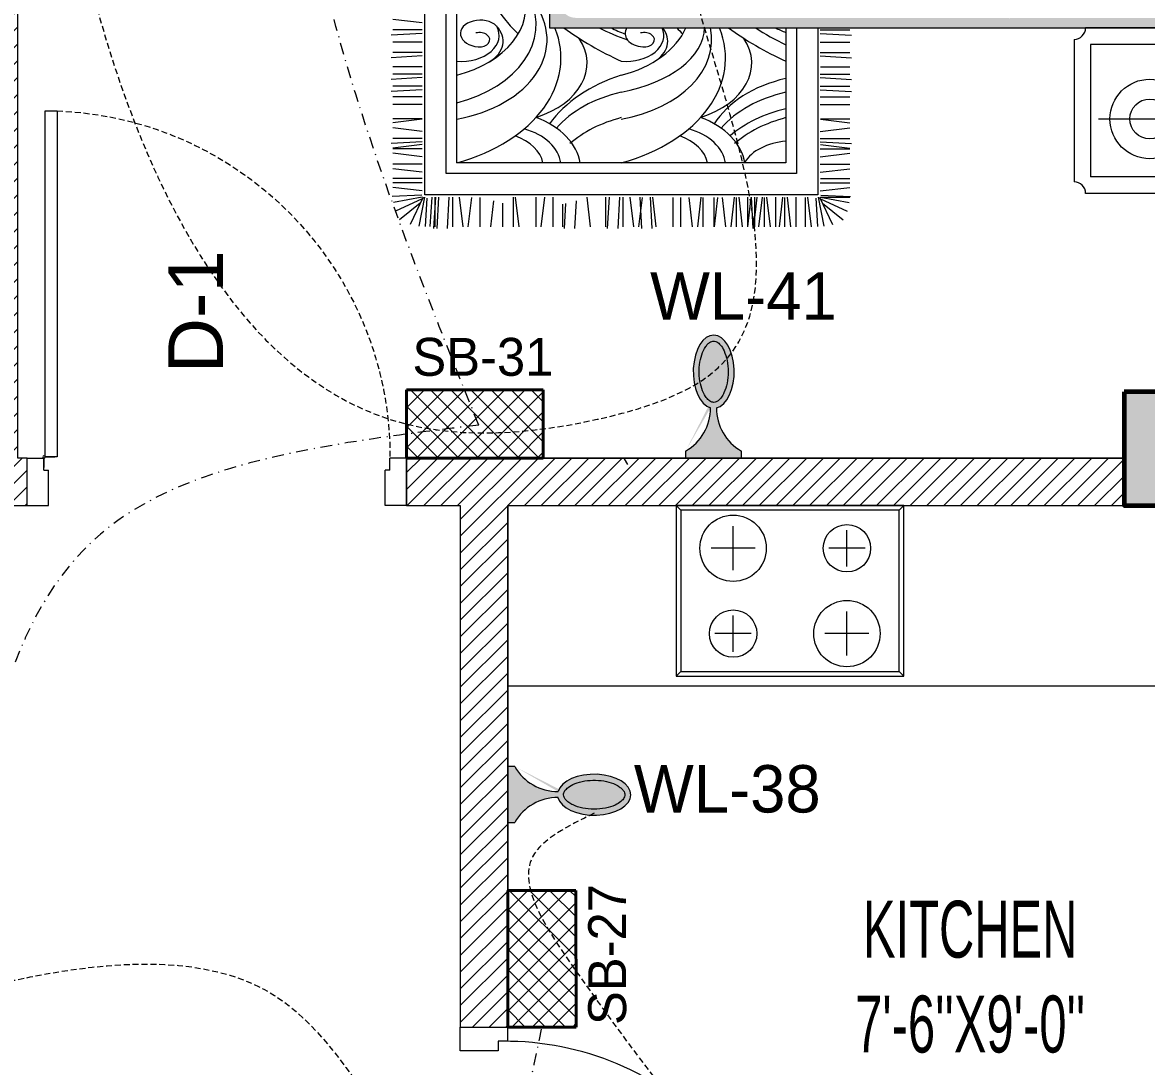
# Model space of a CAD drawing. Header units: inches. Extents: x 109699 to 44449955, y -10987 to 15824140.
# Drawn here: x 197870.1 to 197988.6, y -3548.2 to -3438.1 of the extents above; entities that cross this region are included whole.
import ezdxf

# ---------------------------------------------------------------- set-up
doc = ezdxf.new("R2010")
doc.units = ezdxf.units.IN
doc.header["$LTSCALE"] = 5
doc.header["$MEASUREMENT"] = 0
for name, pattern in [('DASHDOT', [1, 0.5, -0.25, 0, -0.25]), ('DASHED2', [0.375, 0.25, -0.125]), ('HIDDEN', [0.375, 0.25, -0.125])]:
    doc.linetypes.add(name, pattern=pattern)
doc.layers.get('0').update_dxf_attribs({"color": 123})
for name, color, linetype, lineweight in [('@NORMAL', 7, 'Continuous', 5), ('cloumn', 253, 'Continuous', 60), ('door', 8, 'Continuous', 9), ('E-Con-Point', 5, 'DASHED2', 13), ('E-SB-Switch-Board', 106, 'Continuous', 18), ('E-WL-Wall-Light', 232, 'Continuous', 15), ('fixture', 255, 'Continuous', 0), ('ha', 252, 'Continuous', 5), ('L_WALL', 8, 'Continuous', 5), ('SB', 1, 'DASHDOT', 20), ('WALL-1', 8, 'Continuous', 9), ('wll 01', 7, 'Continuous', 9)]:
    doc.layers.add(name, color=color, linetype=linetype, lineweight=lineweight)
doc.layers.add('FURNITUR', color=7, linetype='Continuous', lineweight=5, true_color=0xe8e8e8)
doc.layers.add('illustr-FURNITURE', color=34, linetype='Continuous')
doc.layers.add('T', color=8, linetype='Continuous')
doc.styles.get("Standard").update_dxf_attribs({"font": 'times.ttf'})
doc.styles.add('style2', font='ARIALN.TTF', dxfattribs={"width": 0.75, "height": 3})
doc.styles.add('TEXT-3', font='arial.ttf')

# ---------------------------------------------------------------- blocks, each defined once
blk = doc.blocks.new('Door-40')
at = {"layer": 'door', "ltscale": 0.5}
for p, q in [((0, 40), (5, 40)), ((0, 40), (0, 37.75)), ((5, 40), (5, 38.24999999999636)), ((3.75, 38.24999999999636), (3.75, 37.75000000000364)), ((3.75, 38.24999999999636), (5, 38.24999999999636)), ((0, 37.75), (3.75, 37.75000000000364)), ((5.135000000002037, 2.913192669428099), (5.145000000004075, 2.913192669428099)), ((5.135000000002037, 1.885000000002037), (5.135000000002037, 2.913192669428099)), ((0, 0), (0, 2.25)), ((0, 2.25), (3.75, 2.249999999996362)), ((3.75, 1.750000000003638), (3.75, 2.249999999996362)), ((3.75, 1.750000000003638), (5, 1.750000000003638)), ((4.010000000002037, 1.760000000002037), (4.010000000002037, 1.75)), ((5.010000000002037, 1.760000000002037), (4.010000000002037, 1.760000000002037)), ((5, 1.750000000003638), (5.010400642058812, 1.750000000007276)), ((5, 0), (5, 1.750000000003638)), ((5.145000000004075, 1.895000000000437), (5.145000000004075, 1.884599357945262)), ((0, 0), (5, 0)), ((0, 0), (5, 0))]:
    blk.add_line(p, q, dxfattribs=at)
blk.add_lwpolyline([(41.625, 3.145000000000437), (5.145000000004075, 3.145000000000437), (5.145000000004075, 1.895000000000437), (41.625, 1.895000000000437)], close=True, dxfattribs=at)
blk.add_circle((5.135000000002037, 1.760000000002037), 0.1249999999999983, dxfattribs=at)
at = {"layer": 'door', "linetype": 'HIDDEN', "ltscale": 0.5}
blk.add_arc((5.156161382139544, 1.755015969829401), 36.49531813451388, 2.182731632980644, 90.24516611661387, dxfattribs=at)
blk = doc.blocks.new('nhytfgb')
at = {"layer": 'L_WALL', "ltscale": 4}
for p, q in [((20996.32718490922, -25463.2833109047), (20996.32718490922, -25464.7833109047)), ((21001.32718490922, -25465.7833109047), (21001.32718490922, -25463.28331090471)), ((20996.32718490922, -25464.7833109047), (20997.32718490922, -25464.7833109047)), ((20997.32718490922, -25464.7833109047), (20997.32718490922, -25465.7833109047)), ((20997.32718490922, -25465.7833109047), (21001.32718490922, -25465.7833109047)), ((20997.3271849093, -25495.78331090468), (21001.3271849093, -25495.78331090468)), ((20997.3271849093, -25496.78331090468), (20997.3271849093, -25495.78331090468)), ((21001.3271849093, -25495.78331090468), (21001.32718490922, -25498.2833109047)), ((20996.32718490922, -25496.7833109047), (20996.32718490922, -25498.2833109047))]:
    blk.add_line(p, q, dxfattribs=at)
at = {"layer": 'L_WALL'}
for p, q in [((20997.18809612016, -25464.90215873925), (20966.18809612016, -25464.90215873925)), ((20997.18809612016, -25464.90215873925), (20997.18809612016, -25465.79835851259)), ((20997.18809612016, -25465.79835851259), (20966.18809612016, -25465.79835851259)), ((20996.32718490922, -25496.7833109047), (20997.3271849093, -25496.78331090468))]:
    blk.add_line(p, q, dxfattribs=at)
blk.add_arc((20996.57718490925, -25466.36028743991), 30.42405063002891, 177.2529418227814, 270.4708152205662, dxfattribs=at)
blk = doc.blocks.new('coloumn-01')
at = {"layer": 'ha'}
h = blk.add_hatch(dxfattribs=at)
h.set_pattern_fill('AR-CONC', color=256, scale=0.5)
h.set_pattern_definition([(49.99999999999999, (0, 0), (3.586300913003767, -0.3137606749129755), [0.375, -4.125]), (355, (0, 0), (-0.693756668065, 3.760960668500059), [0.3, -3.3]), (100.45144446, (0.298858405, -0.02614672), (2.89254423363556, 3.447199954843147), [0.3187009599999999, -3.505710559999999]), (46.18420000000001, (0, 1), (5.336206653357862, -0.8275964039653827), [0.5625, -6.1875]), (96.63563549, (0.444683725, 0.931033465), (4.673309728371142, 4.870593003872752), [0.47805171, -5.258568799999999]), (351.1841639899999, (0, 1), (4.673309725273866, 4.870593001349951), [0.45, -4.950000005]), (21, (0.5, 0.75), (2.984535260592308, -2.013094453326694), [0.375, -4.125]), (326.0000000000001, (0.5, 0.75), (1.216576659607909, 3.625750225234265), [0.3, -3.3]), (71.45144474, (0.74871127, 0.58224213), (4.201111883649856, 1.612655764031769), [0.31870095, -3.50571056]), (37.50000000000001, (0, 0), (0.06079927658645334, 1.664469269156557), [0, -3.26, 0, -3.35, 0, -3.3125]), (7.499999999999999, (0, 0), (1.315347687210743, 1.972058559411801), [0, -1.91, 0, -3.185, 0, -1.2625]), (327.5, (-1.115, 0), (2.669112180862045, -0.1127743586718988), [0, -1.25, 0, -3.9, 0, -5.175]), (317.5, (-1.615, 0), (2.915930846711931, 0.5005249116615886), [0, -1.625, 0, -2.59, 0, -3.675])])
h.paths.add_polyline_path([(32128.44739975178, -2546319.049243456), (32092.44739975178, -2546319.049243456), (32092.44739975178, -2546331.049243456), (32128.44739975178, -2546331.049243456)])
h.paths.add_polyline_path([(32128.44739975189, -2546617.132962178), (32098.44739975189, -2546617.132962178), (32098.44739975189, -2546629.132962178), (32128.44739975189, -2546629.132962178)])
h.paths.add_polyline_path([(31978.51966727065, -2546605.132962178), (31966.51966727065, -2546605.132962178), (31966.51966727065, -2546635.132962178), (31978.51966727065, -2546635.132962178)])
h.paths.add_polyline_path([(31821.20333333506, -2546605.132962178), (31809.20333333506, -2546605.132962178), (31809.20333333506, -2546635.132962178), (31821.20333333506, -2546635.132962178)])
h.paths.add_polyline_path([(31689.20328743063, -2546611.133238418), (31677.20328743063, -2546611.133238418), (31677.20328743063, -2546635.133238418), (31689.20328743063, -2546635.133238418)])
h.paths.add_polyline_path([(31417.20347832461, -2546611.132962178), (31405.20347832461, -2546611.132962178), (31405.20347832461, -2546635.132962178), (31417.20347832461, -2546635.132962178)])
h.paths.add_polyline_path([(31435.20347912709, -2546415.348983645), (31405.20347912709, -2546415.348983645), (31405.20347912709, -2546427.348983645), (31435.20347912709, -2546427.348983645)])
h.paths.add_polyline_path([(31633.74647668525, -2546415.348983645), (31603.74647668525, -2546415.348983645), (31603.74647668525, -2546427.348983645), (31633.74647668525, -2546427.348983645)])
h.paths.add_polyline_path([(31821.20245073218, -2546319.049243455), (31809.20245073218, -2546319.049243455), (31809.20245073218, -2546349.049243455), (31821.20245073218, -2546349.049243455)])
h.paths.add_polyline_path([(31996.51966727068, -2546319.049243455), (31966.51966727068, -2546319.049243455), (31966.51966727068, -2546331.049243455), (31996.51966727068, -2546331.049243455)])
h.paths.add_polyline_path([(31581.74648750067, -2546291.049243452), (31541.74648750067, -2546291.049243452), (31541.74648750067, -2546301.049243452), (31581.74648750067, -2546301.049243452)])
h.paths.add_polyline_path([(31485.74647668505, -2546261.049243452), (31475.74647668505, -2546261.049243452), (31475.74647668505, -2546301.049243452), (31485.74647668505, -2546301.049243452)])
h.paths.add_polyline_path([(31581.74648750064, -2546206.049278549), (31521.74648750064, -2546206.049278549), (31521.74648750064, -2546216.049243455), (31581.74648750064, -2546216.049243455)])
h.paths.add_polyline_path([(31435.20347595899, -2546206.049243455), (31405.20347595899, -2546206.049243455), (31405.20347595899, -2546218.049243455), (31435.20347595899, -2546218.049243455)])
h.paths.add_polyline_path([(31435.20347912709, -2546094.049243455), (31405.20347912709, -2546094.049243455), (31405.20347912709, -2546106.049243455), (31435.20347912709, -2546106.049243455)])
h.paths.add_polyline_path([(31583.74647668522, -2546094.049243455), (31547.74647668522, -2546094.049243455), (31547.74647668522, -2546106.049243455), (31583.74647668522, -2546106.049243455)])
h.paths.add_polyline_path([(31775.41359277777, -2546094.049243455), (31763.41359277777, -2546094.049243455), (31763.41359277777, -2546124.049243455), (31775.41359277777, -2546124.049243455)])
h.paths.add_polyline_path([(32059.80123907101, -2546094.049243455), (32047.80123907101, -2546094.049243455), (32047.80123907101, -2546124.049243455), (32059.80123907101, -2546124.049243455)])
h.paths.add_polyline_path([(32058.06771510976, -2545913.633020405), (32028.06771510976, -2545913.633020405), (32028.06771510976, -2545925.633020405), (32058.06771510976, -2545925.633020405)])
h.paths.add_polyline_path([(32048.06771510973, -2545722.712815279), (32036.06771510973, -2545722.712815279), (32036.06771510973, -2545746.712815279), (32048.06771510973, -2545746.712815279)])
h.paths.add_polyline_path([(31799.41359277774, -2545913.633020405), (31763.41359277774, -2545913.633020405), (31763.41359277774, -2545925.633020405), (31799.41359277774, -2545925.633020405)])
h.paths.add_polyline_path([(31591.53986684192, -2545945.049243456), (31561.31223659915, -2545945.049243456), (31561.31223659915, -2545957.049243456), (31591.53986684192, -2545957.049243456)])
h.paths.add_polyline_path([(31435.20347912709, -2545945.049243456), (31405.20347912709, -2545945.049243456), (31405.20347912709, -2545957.049243456), (31435.20347912709, -2545957.049243456)])
h.paths.add_polyline_path([(31429.2035252499, -2545715.383477275), (31405.2035252499, -2545715.383477275), (31405.2035252499, -2545727.383477275), (31429.2035252499, -2545727.383477275)])
h.paths.add_polyline_path([(31605.53986684192, -2545715.383237123), (31581.53986684192, -2545715.383237123), (31581.53986684192, -2545727.383237123), (31605.53986684192, -2545727.383237123)])
h.paths.add_polyline_path([(31775.41359277774, -2545711.610186095), (31763.41359277774, -2545711.610186095), (31763.41359277774, -2545735.610186095), (31775.41359277774, -2545735.610186095)])
at = {"layer": 'cloumn', "elevation": -16.03078112505508}
blk.add_lwpolyline([(32028.06771510976, -2545913.633020405), (32028.06771510976, -2545925.633020405), (32058.06771510976, -2545925.633020405), (32058.06771510976, -2545913.633020405)], close=True, dxfattribs=at)
blk = doc.blocks.new('A$C3CDA63C6')
at = {"layer": 'fixture'}
for p, q in [((-1.009373227134347e-05, 18.00000247807452), (0.4999899062677287, 17.50000247807452)), ((-1.009373227134347e-05, 18.00000247807452), (-1.009373227134347e-05, 2.478074520695372e-06)), ((23.99998990626773, 18.00000247807452), (-1.009373227134347e-05, 18.00000247807452)), ((23.49998990626773, 17.50000247807452), (23.99998990626773, 18.00000247807452)), ((23.99998990626773, 2.478074520695372e-06), (23.99998990626773, 18.00000247807452)), ((0.4999899062677287, 17.50000247807452), (0.4999899062677287, 0.5000024780745207)), ((23.49998990626773, 17.50000247807452), (0.4999899062677287, 17.50000247807452)), ((23.49998990626773, 0.5000024780745207), (23.49998990626773, 17.50000247807452)), ((5.999989906267729, 15.82196763532897), (5.999989906267729, 11.17803732082007)), ((17.99998990626773, 15.41201758252623), (17.99998990626773, 11.58798737362281)), ((3.678024749013275, 13.50000247807452), (8.321955063522182, 13.50000247807452)), ((16.08797480181602, 13.50000247807452), (19.91200501071944, 13.50000247807452)), ((5.999989906267729, 6.412017582526232), (5.999989906267729, 2.587987373622809)), ((17.99998990626773, 6.821967635328974), (17.99998990626773, 2.178037320820067)), ((4.087974801816017, 4.500002478074521), (7.91200501071944, 4.500002478074521)), ((15.67802474901328, 4.500002478074521), (20.32195506352218, 4.500002478074521)), ((0.4999899062677287, 0.5000024780745207), (-1.009373227134347e-05, 2.478074520695372e-06)), ((-1.009373227134347e-05, 2.478074520695372e-06), (23.99998990626773, 2.478074520695372e-06)), ((0.4999899062677287, 0.5000024780745207), (23.49998990626773, 0.5000024780745207)), ((23.49998990626773, 0.5000024780745207), (23.99998990626773, 2.478074520695372e-06))]:
    blk.add_line(p, q, dxfattribs=at)
for centre, radius in [((5.999989906267729, 13.50000247807452), 3.5), ((17.99998990626773, 13.50000247807452), 2.5), ((17.99998990626773, 4.500002478074521), 3.5), ((5.999989906267729, 4.500002478074521), 2.5)]:
    blk.add_circle(centre, radius, dxfattribs=at)
blk = doc.blocks.new('vfdcx')
at = {"layer": 'FURNITUR'}
blk.add_hatch(color=256, dxfattribs=at).paths.add_polyline_path([(103350.0060097762, -21058.46706700833, -0.4142135623901436), (103300.0060097733, -21008.46706700833), (103300.0060097733, -19120.26887350193, -0.4142135623730951), (103270.0060097733, -19090.26887350193), (103270.0060097733, -19470.26887349553), (103270.0060097745, -21088.46706700716), (105000.0060097704, -21088.46706700716), (105000.0060097704, -19470.94256263169, 5.403727467161091e-05), (104999.998444552, -19470.94256181408), (104999.998444552, -19090.94256181307, -0.4076509114471731), (104970.0060097716, -19120.26887350193), (104970.0060097716, -19700.18891725242), (104974.8149614137, -19698.56576437598), (104970.0060097716, -19701.06727675785), (104970.0060097716, -21008.46706700542, -0.4142135623901436), (104920.0060097716, -21058.46706700833)])
for p, q in [((105000.0060097704, -21088.46706700716), (105000.0060097704, -19058.46706700833)), ((104999.998444552, -19090.94256181321), (104999.998444552, -19470.94256181059)), ((105499.998444552, -19090.94256181321), (105499.998444552, -19470.94256181059)), ((105049.9984445476, -19105.94256181263), (105049.9984445476, -19455.94256181117)), ((105275.1665351524, -19431.86293575614), (105275.1665351524, -19122.30207459412)), ((105449.9984445491, -19105.94256181263), (105449.9984445491, -19455.94256181117)), ((105049.9984445476, -19455.94256181117), (105449.9984445491, -19455.94256181117)), ((105034.9984445482, -19505.94256181408), (105464.9984445485, -19505.94256181408)), ((105016.8385382098, -20271.37584627928), (105022.0784478701, -20177.26770180308)), ((105084.9438240079, -20271.37584627928), (105090.1837336682, -20177.26770180308)), ((105150.3265384494, -20271.37584627928), (105155.566448117, -20177.26770180308)), ((105186.9991361786, -20271.37584627928), (105192.2390458462, -20177.26770180308)), ((105344.176116338, -20271.37584627928), (105349.4160259983, -20177.26770180308)), ((105006.3587188819, -20271.37584627928), (105006.3587188819, -20182.49543015701)), ((105043.0313166184, -20271.37584627928), (105043.0313166184, -20182.49543015701)), ((105074.46400468, -20271.37584627928), (105074.46400468, -20182.49543015701)), ((105117.3130609135, -20270.64900973493), (105117.3130609135, -20182.64900973883)), ((105139.8467191288, -20271.37584627928), (105139.8467191288, -20182.49543015701)), ((105176.519316858, -20271.37584627928), (105176.519316858, -20182.49543015701)), ((105207.9520049269, -20271.37584627928), (105207.9520049269, -20182.49543015701)), ((105231.6342149319, -20271.37584627928), (105231.6342149319, -20182.49543015701)), ((105274.4832711582, -20270.64900973493), (105274.4832711582, -20182.64900973883)), ((105276.0708305399, -20270.64900973493), (105286.5438799531, -20182.49543015701)), ((105312.7434282691, -20271.37584627928), (105302.2636089412, -20182.49543015701)), ((105333.6962970101, -20271.37584627928), (105333.6962970101, -20182.49543015701)), ((105352.5482093723, -20270.64900973493), (105363.0212587854, -20182.49543015701)), ((105365.1222151715, -20271.37584627928), (105365.1222151715, -20182.49543015701)), ((105389.2208071015, -20271.37584627928), (105378.7409877736, -20182.49543015701)), ((105411.6571241579, -20271.37584627928), (105411.6571241579, -20182.49543015701)), ((105435.7557160951, -20271.37584627928), (105425.2758967672, -20182.49543015701)), ((105454.4992267369, -20270.64900973493), (105454.4992267369, -20182.64900973883)), ((105454.4992267369, -20270.64900973493), (105454.4992267369, -20182.64900973883)), ((105468.0972724568, -20271.37584627928), (105468.0972724568, -20182.49543015701)), ((105468.0972724568, -20271.37584627928), (105468.0972724568, -20182.49543015701)), ((105492.1958643867, -20271.37584627928), (105481.7160450661, -20182.49543015701)), ((105492.1958643867, -20271.37584627928), (105481.7160450661, -20182.49543015701)), ((105505.2172317123, -20269.73029042858), (105508.6560233289, -20180.30026361668)), ((105510.9227739999, -20270.64744447272), (105527.3710693331, -20184.19830578352)), ((105510.9393750285, -20270.64900973493), (105510.9393750285, -20182.64900973883)), ((105516.406202329, -20270.61411287433), (105553.0365137642, -20190.60023730127)), ((105529.1792126049, -20265.23142439111), (105579.267552745, -20202.77373785358)), ((105511.2033624795, -20273.6826379347), (105593.8515708953, -20234.8261914609)), ((105000.0060097704, -20279.06911062165), (105503.7866653042, -20279.06911062165)), ((105503.7866653042, -20279.06911062165), (105503.7866653042, -21464.56925796666)), ((105511.5189975735, -20278.00211159921), (105598.7129669342, -20260.56526694594)), ((105514.2558061602, -20284.68173832663), (105600.1713630871, -20279.5053371243)), ((105511.4799296465, -20309.91793488066), (105600.3603457688, -20299.43811556006)), ((105000.0060097704, -20343.06911062014), (105439.7866653057, -20343.06911062014)), ((105439.7866653057, -20343.06911062014), (105439.7866653057, -21400.56925796818)), ((105511.4799296465, -20345.21042387643), (105600.3603457688, -20345.21042387643)), ((105512.2067661909, -20317.45537559765), (105600.206766187, -20317.45537559765)), ((105000.0060097704, -20375.1023104429), (105407.7866653064, -20375.1471452648)), ((105407.7866653064, -20375.1471452648), (105407.7866653064, -21368.56925796893)), ((105511.4799296465, -20371.67020332855), (105600.3603457688, -20361.19038400067)), ((105512.2067661909, -20379.20764403827), (105600.206766187, -20379.20764403827)), ((105511.4799296465, -20385.37733262785), (105600.3603457688, -20395.85715195573)), ((105511.4799296465, -20406.91979543919), (105600.3603457688, -20406.91979543919)), ((105511.4799296465, -20433.37957488403), (105600.3603457688, -20422.89975556343)), ((105511.4799296465, -20447.0867041906), (105600.3603457688, -20457.56652351121)), ((105512.2067661909, -20440.91701560102), (105600.206766187, -20440.91701560102)), ((105511.4799296465, -20462.86155544077), (105600.3603457688, -20473.34137476866)), ((105511.4799296465, -20469.84706374643), (105600.3603457688, -20469.84706374643)), ((105511.4799296465, -20480.32688307432), (105605.5880741227, -20475.08697340674)), ((105512.2067661909, -20480.59388411786), (105600.3603457688, -20491.06693353098)), ((105511.4799296465, -20490.80670239493), (105600.3603457688, -20490.80670239493)), ((105511.4799296465, -20517.26648184705), (105600.3603457688, -20506.78666251917)), ((105511.4799296465, -20530.97361114634), (105600.3603457688, -20541.45343047423)), ((105512.2067661909, -20524.80392255676), (105600.206766187, -20524.80392255676)), ((105512.2067661909, -20567.64620887554), (105600.3603457688, -20557.17315946241)), ((105512.2067661909, -20581.39930270555), (105600.3603457688, -20591.87235211868)), ((105512.2067661909, -20592.91597826233), (105600.206766187, -20592.91597826233)), ((105511.4799296465, -20631.77902973404), (105600.3603457688, -20642.25884906192)), ((105512.2067661909, -20625.60934114446), (105600.206766187, -20625.60934114446)), ((105512.2067661909, -20668.45162746323), (105600.3603457688, -20657.97857805011)), ((105512.2067661909, -20693.72139685003), (105600.206766187, -20693.72139685003)), ((105512.2067661909, -20715.88647154714), (105600.206766187, -20715.88647154714)), ((105511.4799296465, -20777.82883866313), (105600.3603457688, -20767.34901934252)), ((105511.4799296465, -20784.59069717211), (105605.5880741227, -20779.35078750453)), ((105511.4799296465, -20816.023385241), (105605.5880741227, -20810.78347557342)), ((105512.2067661909, -20809.26829663951), (105600.3603457688, -20819.74134605991)), ((105511.4799296465, -20845.9408943687), (105600.3603457688, -20835.46107504809)), ((106318.1547879035, -20852.43812081018), (106301.0488324388, -20862.31424880781)), ((105511.4799296465, -20866.89376310971), (105600.3603457688, -20866.89376310971)), ((105511.4799296465, -20877.37358243759), (105605.5880741227, -20882.61349209789)), ((105511.4799296465, -20908.80627050648), (105605.5880741227, -20914.04618016678)), ((105511.4799296465, -20919.28608982709), (105600.3603457688, -20919.28608982709)), ((105511.4799296465, -20976.11335237308), (105600.3603457688, -20965.63353305247)), ((105521.8643668454, -21008.12424239267), (105605.5880741227, -21012.78595010228)), ((105530.7651919033, -21040.05252538774), (105605.5880741227, -21044.21863817117)), ((105532.6395395136, -21049.45854783147), (105600.3603457688, -21049.45854783147)), ((103270.0060097745, -21088.46706700716), (105000.0060097704, -21088.46706700716)), ((105511.4799296465, -21078.670927012), (105600.206766187, -21078.670927012)), ((105511.4799296465, -21103.85434488273), (105600.3603457688, -21114.41374581192)), ((105511.4799296465, -21129.84802882567), (105600.206766187, -21129.84802882567)), ((105511.4799296465, -21191.79039594166), (105600.3603457688, -21181.31057662105)), ((105511.4799296465, -21197.96008453124), (105600.206766187, -21197.96008453124)), ((105529.4228250318, -21230.65344742064), (105600.206766187, -21230.65344742064)), ((105522.4581835613, -21257.14113218566), (105600.3603457688, -21266.39626622056)), ((105512.2067661909, -21298.76550312621), (105600.206766187, -21298.76550312621)), ((105512.2067661909, -21324.03527251301), (105600.3603457688, -21334.50832192613)), ((105511.4799296465, -21360.7078702422), (105600.3603457688, -21350.22805091432)), ((105439.7866653057, -21400.56925796818), (103958.0352875095, -21400.56925796818)), ((105407.7866653064, -21368.56925796893), (103990.0352875088, -21368.56925796893)), ((105511.4799296465, -21381.66073898321), (105600.3603457688, -21381.66073898321)), ((105511.4799296465, -21392.14055830381), (105605.5880741227, -21397.38046797139)), ((105511.4799296465, -21423.5732463727), (105605.5880741227, -21428.81315603301)), ((105511.4799296465, -21432.98270298111), (105605.5880741227, -21438.22261264142)), ((105511.4799296465, -21434.05306570059), (105600.3603457688, -21434.05306570059)), ((105503.7866653042, -21464.56925796666), (103894.035287511, -21464.56925796666)), ((105511.4799296465, -21443.46252230172), (105599.1990612133, -21449.56373436582)), ((105511.5189975735, -21465.63625698911), (105598.7129669342, -21483.07310163511)), ((105514.2558061602, -21458.95663026169), (105600.1713630871, -21464.13303145675)), ((104985.4058501409, -21472.26252230177), (104974.9260308203, -21561.14293842403)), ((105006.3587188819, -21472.26252230177), (105006.3587188819, -21561.14293842403)), ((105016.8385382098, -21472.26252230177), (105022.0784478701, -21566.37066677796)), ((105043.0313166184, -21472.26252230177), (105043.0313166184, -21561.14293842403)), ((105074.46400468, -21472.26252230177), (105074.46400468, -21561.14293842403)), ((105084.9438240079, -21472.26252230177), (105090.1837336682, -21566.37066677796)), ((105117.3130609135, -21472.98935884611), (105117.3130609135, -21560.98935884949)), ((105139.8467191288, -21472.26252230177), (105139.8467191288, -21561.14293842403)), ((105150.3265384494, -21472.26252230177), (105155.566448117, -21566.37066677796)), ((105176.519316858, -21472.26252230177), (105176.519316858, -21561.14293842403)), ((105186.9991361786, -21472.26252230177), (105192.2390458462, -21566.37066677796)), ((105207.9520049269, -21472.26252230177), (105207.9520049269, -21561.14293842403)), ((105231.6342149319, -21472.26252230177), (105231.6342149319, -21561.14293842403)), ((105274.4832711582, -21472.98935884611), (105274.4832711582, -21560.98935884949)), ((105276.0708305399, -21472.98935884611), (105286.5438799531, -21561.14293842403)), ((105312.7434282691, -21472.26252230177), (105302.2636089412, -21561.14293842403)), ((105333.6962970101, -21472.26252230177), (105333.6962970101, -21561.14293842403)), ((105344.176116338, -21472.26252230177), (105349.4160259983, -21566.37066677796)), ((105352.5482093723, -21472.98935884611), (105363.0212587854, -21561.14293842403)), ((105365.1222151715, -21472.26252230177), (105365.1222151715, -21561.14293842403)), ((105389.2208071015, -21472.26252230177), (105378.7409877736, -21561.14293842403)), ((105411.6571241579, -21472.26252230177), (105411.6571241579, -21561.14293842403)), ((105435.7557160951, -21472.26252230177), (105425.2758967672, -21561.14293842403)), ((105454.4992267369, -21472.98935884611), (105454.4992267369, -21560.98935884949)), ((105468.0972724568, -21472.26252230177), (105468.0972724568, -21561.14293842403)), ((105492.1958643867, -21472.26252230177), (105481.7160450661, -21561.14293842403)), ((105505.2172317123, -21473.90807815974), (105508.6560233289, -21563.33810496436)), ((105510.9227739999, -21472.99092410832), (105527.3710693331, -21559.4400628048)), ((105511.2033624795, -21469.95573065362), (105593.8515708953, -21508.81217712742)), ((105516.406202329, -21473.02425570671), (105553.0365137642, -21553.03813127977)), ((105529.1792126049, -21478.40694419721), (105579.267552745, -21540.86463072746))]:
    blk.add_line(p, q, dxfattribs=at)
for radius in [120, 60]:
    blk.add_circle((105275.1665351524, -19277.42746168711), radius, dxfattribs=at)
for centre, start, end in [((104999.998444552, -19505.94256181408), 0, 90), ((105499.998444552, -19505.94256181408), 90, 180)]:
    blk.add_arc(centre, 35, start, end, dxfattribs=at)
for centre, major_axis, ratio, start_param, end_param in [((104633.6267951232, -19940.1273614145), (-7.61083060817775e-13, -753.0710959470587), 0.6799999999999988, 0.7972836555643762, 0.9549360310282556), ((104704.2093086315, -20100.39409908642), (-3.015337096490971e-13, -532.2280328670116), 0.6800000000000024, 7.239911743127067, 7.311536319072935), ((104545.0736676398, -19826.70948150336), (-2.088110087270384e-11, -984.1824006297755), 0.6800000000000019, 0.7474496566458678, 0.9797236258531749), ((105385.3873514276, -20258.29524730363), (-8.827104006525508e-13, 361.3976574049899), 0.6799999999999997, 1.900046217533454, 2.74266128999605), ((105426.634921187, -20258.29524730363), (-2.166652801601716e-12, 361.3976574049899), 0.6800000000000008, 1.900046217533447, 2.614746827633569), ((105477.0484863079, -20258.29524730363), (-2.086406401542394e-12, 361.3976574049899), 0.6799999999999997, 1.900046217533451, 2.479657992400679), ((105500.572454021, -20245.31341820113), (-1.203696000889842e-12, 361.3976574049899), 0.6800000000000008, 1.938265244419601, 2.479657992400682), ((105445.5431307546, -20358.51498818521), (-1.169169194722372e-12, -152.3947691464192), 0.6800000000000095, 4.821745447764023, 5.895885920000341), ((105106.4175222895, -20744.80282218575), (-3.875352846191412e-13, -266.3970268269605), 0.6800000000000002, 2.006169060567048, 3.565187430714035), ((105091.1480892723, -21059.43083111344), (-2.006413857825761e-12, 502.0047056919495), 0.679999999999999, 5.095326842947827, 6.553458216823683), ((105426.077951492, -20759.50036865253), (-6.126319446288306e-13, -261.4837153554466), 0.6799999999999995, 3.24464541870491, 4.2050176970958), ((105035.8511875497, -20963.20841925773), (-1.374424344368523e-12, 364.1092332439424), 0.680000000000002, -1.317200031130772, 0.1452844141236594), ((105418.2445955343, -20737.4268868458), (-2.206350821904407e-14, -180.1681671026531), 0.6799999999999962, 3.22705751531851, 4.318473672527846), ((104990.5354292682, -21002.21830557859), (7.32628948136217, 381.9339366757033), 0.5620500966887629, -1.211720100570487, -0.009990833597936925), ((105421.9374876451, -20769.22870950658), (-2.983011352931231e-12, -158.8888032169174), 0.6800000000000069, 3.272942323441747, 4.229533108275001), ((104936.276947174, -20989.27407952725), (-1.271494390790433e-12, -326.2568557687105), 0.6799999999999962, 1.938944011717691, 2.850231883992413), ((104680.1326028694, -19964.91977357947), (-2.636943755567038e-12, -876.3404002326128), 0.6800000000000014, 6.849801434214836, 6.887076885773033), ((105040.3625628718, -20853.153050704), (-1.605626350877696e-12, -121.4259351215139), 0.6799999999999994, 2.284368031297212, 3.652257974725312), ((105023.2392157599, -20858.29694794085), (-2.139882715817176e-12, 114.7282738282238), 0.6799999999999967, 4.593908739238418, 6.585576215406064), ((105035.9202508593, -20803.52578560416), (-9.468791039922063e-13, -31.69317284905119), 0.6799999999999745, 1.462497066191869, 5.04628081922146), ((105017.240120444, -20801.11610518508), (-2.244415276519914e-12, -59.26624505043355), 0.6799999999999818, 5.841311197385163, 7.75536240168259), ((104633.6267951232, -20436.8384177593), (-67.79308088362806, 743.9411958163963), 0.6104980544769943, 3.917145513745885, 4.063997328198628), ((104704.2093086315, -20597.10515543121), (-3.015337096490971e-13, -532.2280328670116), 0.6800000000000024, 7.239911743127102, 7.336617693649011), ((104545.0736676398, -20323.42053785543), (-2.088110087270384e-11, -984.1824006297755), 0.6800000000000019, 0.7474496566458818, 0.9797236258531749), ((105385.3873514276, -20755.00630364842), (-59.94075280919282, 373.4833480472802), 0.6955171082249741, 1.775813344323821, 2.548611845554306), ((105426.634921187, -20755.00630364842), (-2.166652801601716e-12, 361.3976574049899), 0.6800000000000008, 1.900046217533447, 2.614746827633569), ((105500.572454021, -20742.02447454592), (-1.203696000889843e-12, 361.3976574049899), 0.6800000000000008, 1.938265244419601, 2.479657992400682), ((105106.4175222895, -21241.51387853055), (-3.875352846191412e-13, -266.3970268269605), 0.6800000000000002, 2.006169060567048, 3.565187430714035), ((105091.1480892723, -21556.14188746551), (-2.006413857825761e-12, 502.0047056919495), 0.679999999999999, 5.095326842947827, 6.553458216823662), ((105426.077951492, -21256.2114250046), (-6.126319446288306e-13, -261.4837153554466), 0.6799999999999995, 3.24464541870491, 4.2050176970958), ((105418.2445955343, -21234.1379431906), (-2.206350821904407e-14, -180.1681671026531), 0.6799999999999962, 3.22705751531851, 4.318473672527846), ((104990.5354292682, -21498.92936192338), (-8.67542763939958e-13, -370.284813146973), 0.6800000000000016, 1.930560599071375, 3.464283088159028), ((105035.8511875497, -21459.91947560252), (-1.374424344368523e-12, 364.1092332439424), 0.680000000000002, -1.317200031130772, 0.4764031100879325), ((105421.9374876451, -21265.93976585865), (-2.983011352931231e-12, -158.8888032169174), 0.6800000000000069, 3.272942323441747, 4.229533108275001), ((104936.276947174, -21485.98513587932), (-1.271494390790433e-12, -326.2568557687105), 0.6799999999999962, 1.938944011717691, 3.339183915211528), ((104680.1326028694, -20461.63082993154), (-2.636943755567038e-12, -876.3404002326128), 0.6800000000000014, 6.099301585963889, 6.887076885773033), ((105040.3625628718, -21349.86410704879), (-1.605626350877696e-12, -121.4259351215139), 0.6799999999999994, 2.284368031297212, 3.726130521903771), ((105017.240120444, -21297.82716152987), (-2.244415276519914e-12, -59.26624505043355), 0.6799999999999818, 3.732151478031924, 7.75536240168259), ((105023.2392157599, -21355.00800429292), (-2.139882715817176e-12, 114.7282738282238), 0.6799999999999967, 4.593908739238418, 6.647252262233304), ((105035.9202508593, -21300.23684194895), (-9.468791039922063e-13, -31.69317284905119), 0.6799999999999745, 1.462497066191869, 5.04628081922146)]:
    blk.add_ellipse(centre, major_axis=major_axis, ratio=ratio, start_param=start_param, end_param=end_param, dxfattribs=at)
blk = doc.blocks.new('A$C4DCB0E22')
h = blk.add_hatch()
h.set_pattern_fill('ANSI37', color=256, scale=15, angle=90.05046403147966, style=0)
h.set_pattern_definition([(135.0504640314797, (0, 0), (-1.324656962164393, -1.326992438783809), []), (225.0504640314796, (0, 0), (1.326992438783809, -1.324656962164393), [])])
h.paths.add_polyline_path([(0.0158499618895469, -4.176303718850249e-06), (-3.779117417224143e-06, 17.9999888419976), (8.999992730033242, 18.00791571250107), (9.015846471040199, 0.007922694199763214)])
at = {"lineweight": 40}
for p, q in [((-3.779117417224143e-06, 17.9999888419976), (8.999992730033242, 18.00791571250107)), ((0.0158499618895469, -4.176303718850249e-06), (-3.779117417224143e-06, 17.9999888419976)), ((9.015846471040199, 0.007922694199763214), (8.999992730033242, 18.00791571250107)), ((0.0158499618895469, -4.176303718850249e-06), (9.015846471040199, 0.007922694199763214))]:
    blk.add_line(p, q, dxfattribs=at)
blk = doc.blocks.new('E-W-LIGHT')
at = {"linetype": 'ByBlock', "ltscale": 0.5}
h = blk.add_hatch(color=256, dxfattribs=at)
h.dxf.hatch_style = 1
h.set_gradient(color1=(255, 255, 255), color2=(255, 255, 0), name='CYLINDER')
edge = h.paths.add_edge_path()
edge.add_spline(control_points=[(-96.71110423948552, 1.235367220396483), (-96.8976251288622, 1.235367220396483), (-97.08530367817384, 1.204590695443009), (-97.49532330615068, 1.060408411101338), (-97.71769888777162, 0.9452617532663472), (-98.18859363857634, 0.6007580769133996), (-98.4360601757027, 0.3712016227401077), (-98.9274233233457, -0.2076466389563343), (-99.17095937526851, -0.5565722783421756), (-99.79256403547286, -1.649000525487912), (-100.1403411294208, -2.496475964584042), (-100.6655547252501, -4.389078901701514), (-100.8435119435345, -5.433326140728264), (-100.996858843053, -7.577941591604359), (-100.9723680002039, -8.677864733885961), (-100.7253955626443, -10.7881619923927), (-100.5027117058065, -11.79805679996582), (-99.90205506231798, -13.59089832466863), (-99.52349327352754, -14.37265162368595), (-98.79708591162027, -15.46144462183512), (-98.46289770719719, -15.83531695936959), (-97.82402795464219, -16.37320808014224), (-97.52292902289115, -16.53708124557815), (-97.0332651008719, -16.69867335386745), (-96.83300356165012, -16.72444707740215), (-96.42760539585558, -16.70413243760904), (-96.21918910161975, -16.65733367471884), (-95.75858057275782, -16.45705756399432), (-95.50712660475898, -16.30138572900886), (-94.98330090317799, -15.85001415615693), (-94.71221849052682, -15.55449414506236), (-94.18744122004225, -14.82684639582039), (-93.93399672563008, -14.39521060388152), (-93.32240182252819, -13.09860869282319), (-93.0057716383552, -12.13470487732181), (-92.57508722519842, -10.03980369670334), (-92.46055768618565, -8.90959698224412), (-92.45565766659526, -6.646794607945969), (-92.56528275998282, -5.514732191470296), (-92.98715107886524, -3.412587944823316), (-93.29985699109132, -2.443281268231641), (-93.99092435031811, -0.9549615958549695), (-94.34810290115182, -0.3877643056552464), (-95.07582621573985, 0.4836147841888085), (-95.44374809115733, 0.7854262440646148), (-96.01798165069457, 1.105607693885873), (-96.24029005175481, 1.180327462172805), (-96.53763867025813, 1.228459302029147), (-96.62438560181026, 1.235367220396483), (-96.71110423948552, 1.235367220396483)], knot_values=[0, 0, 0, 0, 0.194197829587449, 0.194197829587449, 0.388395659174898, 0.388395659174898, 0.582593488762347, 0.582593488762347, 0.776791318349796, 0.776791318349796, 1.110216687407361, 1.110216687407361, 1.443642056464925, 1.443642056464925, 1.77706742552249, 1.77706742552249, 2.110492794580054, 2.110492794580054, 2.443918163637619, 2.443918163637619, 2.701496175378678, 2.701496175378678, 2.959074187119738, 2.959074187119738, 3.169612053741, 3.169612053741, 3.380149920362263, 3.380149920362263, 3.590687786983526, 3.590687786983526, 3.801225653604789, 3.801225653604789, 4.011763520226051, 4.011763520226051, 4.360140390670959, 4.360140390670959, 4.708517261115867, 4.708517261115867, 5.056894131560775, 5.056894131560775, 5.405271002005684, 5.405271002005684, 5.69307956715584, 5.69307956715584, 5.980888132305996, 5.980888132305996, 6.192897451070847, 6.192897451070847, 6.283185307179586, 6.283185307179586, 6.283185307179586, 6.283185307179586], degree=3, periodic=0)
at = {"layer": 'E-WL-Wall-Light', "linetype": 'ByBlock', "ltscale": 0.5}
h = blk.add_hatch(color=256, dxfattribs=at)
h.dxf.hatch_style = 1
edge = h.paths.add_edge_path()
edge.add_ellipse((-96.71110423948552, -7.740473765769313), major_axis=(0, 10.71660606041263), ratio=0.559300439547623, start_angle=187.7376784571124, end_angle=531.0374031504149)
edge.add_arc((-112.001170541625, -18.46997501720373), 14.35701343791298, -60.53601194170483, 0.5736542653427819, ccw=False)
edge.add_line((-104.9392941575301, -30.97012448799713), (-104.939294157532, -33.06572841662167))
edge.add_line((-104.939294157532, -33.06572841662167), (-88.60969415754215, -33.06572841666017))
edge.add_line((-88.60969415754215, -33.06572841666017), (-88.60969415754002, -30.97012448799946))
edge.add_arc((-81.54781777344922, -18.46997501720374), 14.35701343791298, 179.559619270027, 240.5360119417236, ccw=False)
edge = h.paths.add_edge_path(flags=16)
edge.add_spline(control_points=[(-96.71110423948552, 1.235367220396483), (-96.8976251288622, 1.235367220396483), (-97.08530367817384, 1.204590695443009), (-97.49532330615068, 1.060408411101338), (-97.71769888777162, 0.9452617532663472), (-98.18859363857634, 0.6007580769133996), (-98.4360601757027, 0.3712016227401077), (-98.9274233233457, -0.2076466389563343), (-99.17095937526851, -0.5565722783421756), (-99.79256403547286, -1.649000525487912), (-100.1403411294208, -2.496475964584042), (-100.6655547252501, -4.389078901701514), (-100.8435119435345, -5.433326140728264), (-100.996858843053, -7.577941591604359), (-100.9723680002039, -8.677864733885961), (-100.7253955626443, -10.7881619923927), (-100.5027117058065, -11.79805679996582), (-99.90205506231798, -13.59089832466863), (-99.52349327352754, -14.37265162368595), (-98.79708591162027, -15.46144462183512), (-98.46289770719719, -15.83531695936959), (-97.82402795464219, -16.37320808014224), (-97.52292902289115, -16.53708124557815), (-97.0332651008719, -16.69867335386745), (-96.83300356165012, -16.72444707740215), (-96.42760539585558, -16.70413243760904), (-96.21918910161975, -16.65733367471884), (-95.75858057275782, -16.45705756399432), (-95.50712660475898, -16.30138572900886), (-94.98330090317799, -15.85001415615693), (-94.71221849052682, -15.55449414506236), (-94.18744122004225, -14.82684639582039), (-93.93399672563008, -14.39521060388152), (-93.32240182252819, -13.09860869282319), (-93.0057716383552, -12.13470487732181), (-92.57508722519842, -10.03980369670334), (-92.46055768618565, -8.90959698224412), (-92.45565766659526, -6.646794607945969), (-92.56528275998282, -5.514732191470296), (-92.98715107886524, -3.412587944823316), (-93.29985699109132, -2.443281268231641), (-93.99092435031811, -0.9549615958549695), (-94.34810290115182, -0.3877643056552464), (-95.07582621573985, 0.4836147841888085), (-95.44374809115733, 0.7854262440646148), (-96.01798165069457, 1.105607693885873), (-96.24029005175481, 1.180327462172805), (-96.53763867025813, 1.228459302029147), (-96.62438560181026, 1.235367220396483), (-96.71110423948552, 1.235367220396483)], knot_values=[0, 0, 0, 0, 0.194197829587449, 0.194197829587449, 0.388395659174898, 0.388395659174898, 0.582593488762347, 0.582593488762347, 0.776791318349796, 0.776791318349796, 1.110216687407361, 1.110216687407361, 1.443642056464925, 1.443642056464925, 1.77706742552249, 1.77706742552249, 2.110492794580054, 2.110492794580054, 2.443918163637619, 2.443918163637619, 2.701496175378678, 2.701496175378678, 2.959074187119738, 2.959074187119738, 3.169612053741, 3.169612053741, 3.380149920362263, 3.380149920362263, 3.590687786983526, 3.590687786983526, 3.801225653604789, 3.801225653604789, 4.011763520226051, 4.011763520226051, 4.360140390670959, 4.360140390670959, 4.708517261115867, 4.708517261115867, 5.056894131560775, 5.056894131560775, 5.405271002005684, 5.405271002005684, 5.69307956715584, 5.69307956715584, 5.980888132305996, 5.980888132305996, 6.192897451070847, 6.192897451070847, 6.283185307179586, 6.283185307179586, 6.283185307179586, 6.283185307179586], degree=3, periodic=0)
for p, q in [((-104.9392941575301, -30.97012448799713), (-104.939294157532, -33.06572841662167)), ((-88.60969415754215, -33.06572841666017), (-88.60969415754002, -30.97012448803655)), ((-104.939294157532, -33.06572841662167), (-88.60969415754215, -33.06572841666017))]:
    blk.add_line(p, q)
at = {"linetype": 'ByBlock', "ltscale": 0.5}
for centre, start, end in [((-112.001170541625, -18.46997501720374), 299.4639880582952, 0.5736542653427851), ((-81.54781777344922, -18.46997501720374), 179.4263457346572, 240.5360119417045)]:
    blk.add_arc(centre, 14.35701343791298, start, end, dxfattribs=at)
blk.add_ellipse((-96.71110423948552, -7.740473765769313), major_axis=(0, 10.71660606041263), ratio=0.559300439547623, start_param=3.276640619127039, end_param=9.268351136215248, dxfattribs=at)
blk.add_open_spline([(-96.71110423948552, 1.235367220396483), (-96.8976251288622, 1.235367220396483), (-97.08530367817384, 1.204590695443009), (-97.49532330615068, 1.060408411101338), (-97.71769888777162, 0.9452617532663472), (-98.18859363857634, 0.6007580769133996), (-98.4360601757027, 0.3712016227401077), (-98.9274233233457, -0.2076466389563343), (-99.17095937526851, -0.5565722783421756), (-99.79256403547286, -1.649000525487912), (-100.1403411294208, -2.496475964584042), (-100.6655547252501, -4.389078901701514), (-100.8435119435345, -5.433326140728264), (-100.996858843053, -7.577941591604359), (-100.9723680002039, -8.677864733885961), (-100.7253955626443, -10.7881619923927), (-100.5027117058065, -11.79805679996582), (-99.90205506231798, -13.59089832466863), (-99.52349327352754, -14.37265162368595), (-98.79708591162027, -15.46144462183512), (-98.46289770719719, -15.83531695936959), (-97.82402795464219, -16.37320808014224), (-97.52292902289115, -16.53708124557815), (-97.0332651008719, -16.69867335386745), (-96.83300356165012, -16.72444707740215), (-96.42760539585558, -16.70413243760904), (-96.21918910161975, -16.65733367471884), (-95.75858057275782, -16.45705756399432), (-95.50712660475898, -16.30138572900886), (-94.98330090317799, -15.85001415615693), (-94.71221849052682, -15.55449414506236), (-94.18744122004225, -14.82684639582039), (-93.93399672563008, -14.39521060388152), (-93.32240182252819, -13.09860869282319), (-93.0057716383552, -12.13470487732181), (-92.57508722519842, -10.03980369670334), (-92.46055768618565, -8.90959698224412), (-92.45565766659526, -6.646794607945969), (-92.56528275998282, -5.514732191470296), (-92.98715107886524, -3.412587944823316), (-93.29985699109132, -2.443281268231641), (-93.99092435031811, -0.9549615958549695), (-94.34810290115182, -0.3877643056552464), (-95.07582621573985, 0.4836147841888085), (-95.44374809115733, 0.7854262440646148), (-96.01798165069457, 1.105607693885873), (-96.24029005175481, 1.180327462172805), (-96.53763867025813, 1.228459302029147), (-96.62438560181026, 1.235367220396483), (-96.71110423948552, 1.235367220396483)], degree=3, knots=[0, 0, 0, 0, 0.194197829587449, 0.194197829587449, 0.388395659174898, 0.388395659174898, 0.582593488762347, 0.582593488762347, 0.776791318349796, 0.776791318349796, 1.110216687407361, 1.110216687407361, 1.443642056464925, 1.443642056464925, 1.77706742552249, 1.77706742552249, 2.110492794580054, 2.110492794580054, 2.443918163637619, 2.443918163637619, 2.701496175378678, 2.701496175378678, 2.959074187119738, 2.959074187119738, 3.169612053741, 3.169612053741, 3.380149920362263, 3.380149920362263, 3.590687786983526, 3.590687786983526, 3.801225653604789, 3.801225653604789, 4.011763520226051, 4.011763520226051, 4.360140390670959, 4.360140390670959, 4.708517261115867, 4.708517261115867, 5.056894131560775, 5.056894131560775, 5.405271002005684, 5.405271002005684, 5.69307956715584, 5.69307956715584, 5.980888132305996, 5.980888132305996, 6.192897451070847, 6.192897451070847, 6.283185307179586, 6.283185307179586, 6.283185307179586, 6.283185307179586], dxfattribs=at)

msp = doc.modelspace()

# ---------------------------------------------------------------- hatches: boundary and pattern name
at = {"layer": 'ha'}
h = msp.add_hatch(dxfattribs=at)
h.set_pattern_fill('ANSI31', scale=10, angle=-7.63333123551244e-14, style=0)
h.set_pattern_definition([(44.99999999999989, (143705.1675602943, 2531118.532228567), (-0.8838834764831833, 0.8838834764831855), [])])
h.paths.add_polyline_path([(197899.5662430574, -3245.085265669766), (197899.5662430574, -3240.0852656693), (197894.5662430574, -3240.0852656693), (197894.5662430574, -3240.085265668835), (197864.5662430574, -3240.085265669766), (197864.5662430574, -3250.578614970929), (197842.5662063987, -3250.578614970464), (197842.5666210297, -3250.5786149709), (197837.5666210297, -3250.5786149709), (197837.5662891573, -3255.578614970929), (197864.5662430574, -3255.578614970929), (197864.5662430574, -3309.792093503549), (197816.5709015594, -3309.792093503549), (197816.5661697398, -3314.792093503549), (197864.5662430575, -3314.792093503549), (197864.5688736131, -3489.007487029097), (197870.5662430575, -3489.007487029097), (197870.5662430575, -3484.007761417683), (197869.5662430575, -3484.007761417683), (197869.5662430575, -3310.085265669766), (197923.5662430572, -3310.085265669766), (197923.5615112376, -3305.085265669766), (197869.5662430575, -3305.085265669766), (197869.5662430574, -3245.085265669766)])
h = msp.add_hatch(dxfattribs=at)
h.set_pattern_fill('ANSI31', scale=10, angle=-7.63333123551244e-14, style=0)
h.set_pattern_definition([(44.99999999999989, (144081.319087721, 2531118.532228567), (-0.8838834764831833, 0.8838834764831855), [])])
h.paths.add_polyline_path([(197910.5688736129, -3484.007487029097), (197910.5688736129, -3489.00776129015), (197916.2260674171, -3489.007487029097), (197916.2260674167, -3544.007487029097), (197921.2260674167, -3544.007487029097), (197921.2260674171, -3489.007487029097), (197986.2204029441, -3489.007487028632), (197986.2204029441, -3484.007487029097)])

# ---------------------------------------------------------------- linework, layer by layer
at = {"layer": '@NORMAL'}
for p, q in [((197910.5688736129, -3484.007487029097, 0.2632158499592521), (197986.2204029441, -3484.007487029097, 0.2632158499592521)), ((197910.5688736129, -3489.007487029097, 0.5632158499592599), (197910.5688736129, -3484.007487029097, 0.5632158499592599)), ((197916.2260674171, -3489.007487029097, 0.3632158499594098), (197916.2260674171, -3544.007487029097, 0.3632158499594063)), ((197921.2260674171, -3489.007487029097, 0.3632158499594098), (197921.2260674171, -3544.007487029097, 0.3632158499594063))]:
    msp.add_line(p, q, dxfattribs=at)
at = {"layer": 'E-Con-Point', "ltscale": 0.5}
for points in [[(197955.669154173, -3319.204996154872, 0.5632158499590716), (197949.2646000194, -3331.52426882576), (197950.5366701128, -3346.990209229085, -0.1214475790990548), (197900.6152394708, -3352.896509305447, 0.526431699918497), (197874.8403230151, -3357.724960325217), (197871.6451965301, -3390.396886179926, 0.263215849959245), (197873.0582445504, -3410.226026778972, 0.263215849959245), (197910.5657019471, -3480.406446457628, 0.1785524209039124), (197930.6589771306, -3479.910943125344, 0.4417682708631645), (197942.9472453539, -3474.887763516022, 0.2632158499592521), (197939.5751785071, -3429.941905420161, 0.2632158499592521), (197936.9980088228, -3390.476310571138, 0.0857903163960998)], [(197726.8814079351, -3607.473799048883, 0.8603813970198573), (197730.6823795736, -3587.712355872205, 0.4348530751231297), (197735.6859665705, -3548.241456156579, 0.3632158499513949), (197753.8326160458, -3513.028657726554, 0.6959045948140233), (197793.1252938676, -3492.499488521553, 0.860381397019836), (197817.9527699622, -3492.499488521553, 0.860381397019836), (197811.494038591, -3548.424649273215, 0.06434273729709616), (197896.6334369715, -3540.669101611336, 0.06434273729709616), (197907.1063439043, -3552.482972191953, 0.2632158499400248)], [(197930.3457909302, -3521.461455625159, 0.3632158499594078), (197923.8556111284, -3526.049364478316), (197928.4356492184, -3538.116503282593, 0.1785524209039124), (197975.479303572, -3575.515485536176, 0.1785524209039124), (198016.5382552812, -3532.968258370125), (198031.4869532219, -3532.007487029097, 0.3785524209039153)]]:
    msp.add_spline(points, degree=3, dxfattribs=at)
at = {"layer": 'FURNITUR'}
msp.add_line((197921.2260674171, -3508.007487029097, 0.2785524209032459), (198028.4926601131, -3508.007487029097, 0.2785524209032459), dxfattribs=at)
at = {"layer": 'SB', "ltscale": 0.5}
for points in [[(197918.1664303259, -3480.511375934195), (197899.8436712726, -3424.048835102894), (197898.7030551972, -3380.207943906371), (197916.3705052463, -3317.293690390589, 0.263215849959245)], [(197918.1664303259, -3480.511375934195), (197879.2371270856, -3491.247553433252), (197856.5033807229, -3580.248174875062), (197779.1216147354, -3667.623578822622), (197761.6149592505, -3715.613349291776), (197656.8808755843, -3719.146257082518, 0.7196086545801741)], [(197680.5031271463, -3723.04835760455, 0.8619938400189692), (197711.2851685526, -3737.566555722751), (197764.6376911328, -3686.692862081185), (197878.9628232446, -3575.173371014494), (197918.4166226607, -3562.680824924439), (197924.8397916277, -3544.004318705179, 0.1785524209039124)]]:
    msp.add_spline(points, degree=3, dxfattribs=at)
at = {"layer": 'WALL-1'}
for points, elevation in [([(197837.5662063987, -3250.578614970929), (197837.5662891573, -3255.578614970929), (197864.5662430574, -3255.578614970929), (197864.5662430574, -3309.792093503549), (197816.5709015594, -3309.792093503549), (197816.5661697398, -3314.792093503549), (197864.5662430575, -3314.792093503549), (197864.5688736131, -3489.007487029097), (197870.5662430575, -3489.007487029097), (197870.5662430575, -3484.007761417683), (197869.5662430575, -3484.007761417683), (197869.5662430575, -3310.085265669766), (197923.5662430572, -3310.085265669766), (197923.5615112376, -3305.085265669766), (197869.5662430575, -3305.085265669766), (197869.5662430574, -3245.085265669766), (197899.5662430574, -3245.085265669766)], 0.263215849959245), ([(197986.2204029441, -3484.007487029097), (197910.568873613, -3484.007487029097), (197910.5662430575, -3489.007761417683), (197916.2260674171, -3489.007487029097), (197916.2260674167, -3544.007487029097), (197921.2260674167, -3544.007487029097), (197921.2260674171, -3489.007487029097), (197986.2204029441, -3489.007487028632)], 0.2632158499592521)]:
    msp.add_lwpolyline(points, dxfattribs=dict(at, elevation=elevation))

# ---------------------------------------------------------------- block references
at = {"layer": '@NORMAL'}
msp.add_blockref('coloumn-01', (165958.1526878368, 2542436.625533376, 16.96783934052013), dxfattribs=at)
at = {"layer": '@NORMAL', "xscale": 0.03494400001363829, "yscale": 0.03494400001363829, "zscale": 0.03494400001363829, "rotation": 270}
msp.add_blockref('vfdcx', (198662.5513514589, 230.5018646015978, 0.0857903163960998), dxfattribs=at)
at = {"layer": '@NORMAL', "xscale": -1, "rotation": 270}
msp.add_blockref('Door-40', (197870.5662430575, -3489.007761417683, 0.19143438173991), dxfattribs=at)
at = {"layer": '@NORMAL', "rotation": 180}
msp.add_blockref('nhytfgb', (218917.5532523265, -29042.29079793373, 0.06321584995910001), dxfattribs=at)
at = {"layer": 'E-SB-Switch-Board', "xscale": 0.8002315484918654, "yscale": 0.8002315484918654, "zscale": 0.8002315484918654, "rotation": 270}
msp.add_blockref('A$C4DCB0E22', (197910.5625336232, -3476.792722246612, 0.1785524209039124), dxfattribs=at)
at = {"layer": 'E-SB-Switch-Board', "xscale": 0.8002315484918654, "yscale": 0.8002315484918654, "zscale": 0.8002315484918654}
msp.add_blockref('A$C4DCB0E22', (197921.2260674167, -3544.007487029097, 0.1785524209039124), dxfattribs=at)
at = {"layer": 'E-WL-Wall-Light', "xscale": 0.3601041968213394, "yscale": 0.3601041968213394, "zscale": 0.3601041968213394}
msp.add_blockref('E-W-LIGHT', (197977.7733230461, -3472.10037945531, 0.2632158499592521), dxfattribs=at)
at = {"layer": 'E-WL-Wall-Light', "xscale": 0.3601041968213394, "yscale": 0.3601041968213394, "zscale": 0.3601041968213394, "rotation": 270}
msp.add_blockref('E-W-LIGHT', (197933.1331749909, -3554.32770271266, 0.3632158499594078), dxfattribs=at)
at = {"layer": 'illustr-FURNITURE', "rotation": 180}
msp.add_blockref('A$C3CDA63C6', (197962.9937907801, -3489.007484550848, 16.6241721768688), dxfattribs=at)

# ---------------------------------------------------------------- texts
at = {"layer": 'E-SB-Switch-Board', "insert": (197911.1784281964, -3471.320926850256, -0.2591568341238096), "char_height": 4, "width": 14.72456830652664, "attachment_point": 1}
msp.add_mtext('{\\fCentury Gothic|b0|i0|c0|p34;SB-31}', dxfattribs=at)
at = {"layer": 'E-SB-Switch-Board', "insert": (197929.7165963018, -3543.790127049751, -0.2591568341238096), "char_height": 4, "width": 14.72456830652664, "attachment_point": 1, "rotation": 89.99999999999993}
msp.add_mtext('{\\fCentury Gothic|b0|i0|c0|p34;SB-27}', dxfattribs=at)
at = {"layer": 'E-WL-Wall-Light', "char_height": 5, "width": 24.08470202641911, "attachment_point": 9}
for s, insert in [('{\\fCentury Gothic|b0|i0|c0|p34;WL-41}', (197955.9293686299, -3469.399720979256, 0.7122220163148398)), ('{\\fCentury Gothic|b0|i0|c0|p34;WL-38}', (197954.2253296701, -3521.450072909486, 0.8122220163149956))]:
    msp.add_mtext(s, dxfattribs=dict(at, insert=insert))
at = {"layer": 'T', "insert": (197969.9892817786, -3546.770373513251, -0.1214475790990548), "char_height": 6, "width": 44.92537410357909, "attachment_point": 8, "style": 'style2'}
msp.add_mtext("KITCHEN\\P7'-6''X9'-0''", dxfattribs=at)
at = {"layer": 'wll 01', "lineweight": 30, "insert": (197885.4395373278, -3475.037287915851, 0.19143438173991), "char_height": 4.8, "width": 80.40303804183776, "attachment_point": 1, "rotation": 89.99999999999996, "style": 'TEXT-3'}
msp.add_mtext('{\\H1.2x;D-1}', dxfattribs=at)

doc.saveas('drawing.dxf')
